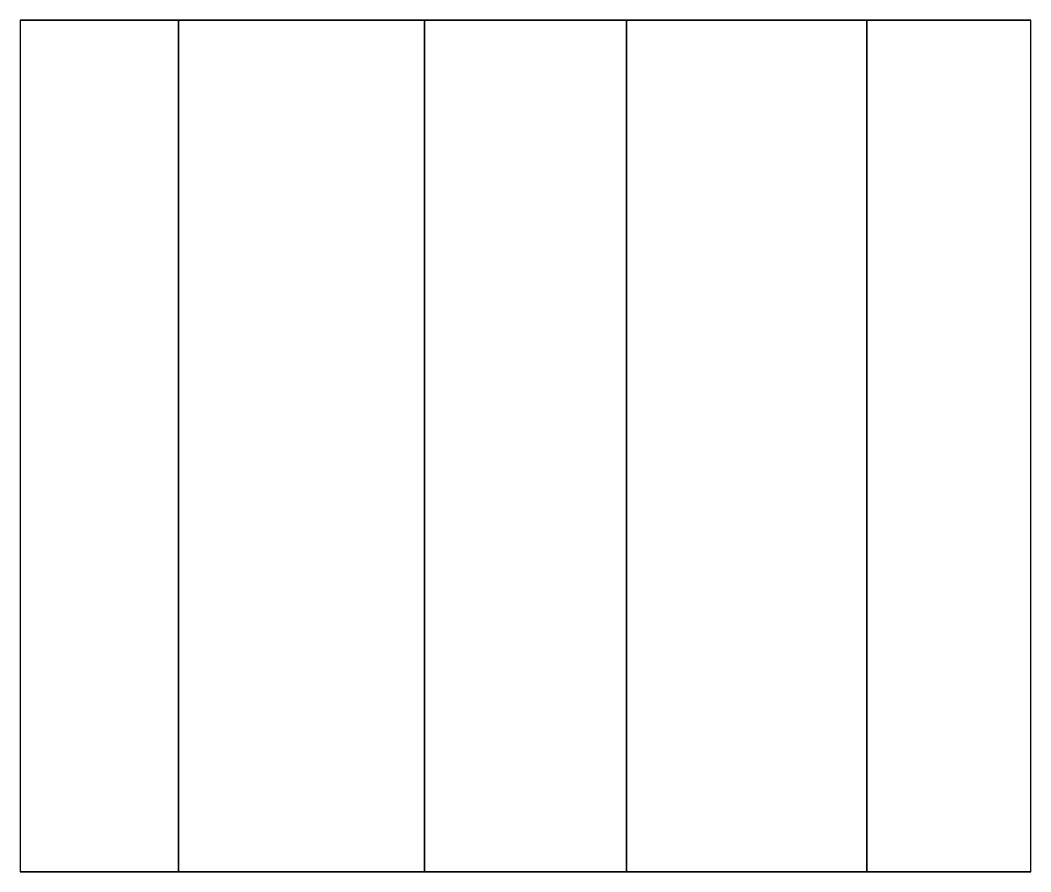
# Model space of a CAD drawing. Extents: x -0.93 to 0.93, y -1.32 to 0.23.
import ezdxf

# ---------------------------------------------------------------- set-up
doc = ezdxf.new("R2010")
doc.units = 0
doc.layers.add('TENT', color=3, linetype='CONTINUOUS')

msp = doc.modelspace()

# ---------------------------------------------------------------- linework, layer by layer
at = {"layer": 'TENT'}
for points in [[(-0.185, 0.235, 2.335), (-0.185, 0.235, 0.855), (-0.925, 0.235, 0.855), (-0.635, 0.235, 2.125)], [(-0.635, 0.235, 2.125), (-0.925, 0.235, 0.855), (-0.925, -1.325, 0.855), (-0.635, -1.325, 2.125)], [(-0.635, -1.325, 2.125), (-0.185, -1.325, 2.335), (-0.185, 0.235, 2.335), (-0.635, 0.235, 2.125)], [(0.185, 0.235, 2.335), (0.185, 0.235, 0.855), (-0.185, 0.235, 0.855), (-0.185, 0.235, 2.335)], [(-0.185, -1.325, 2.335), (0.185, -1.325, 2.335), (0.185, 0.235, 2.335), (-0.185, 0.235, 2.335)], [(0.625, 0.235, 2.115), (0.925, 0.235, 0.855), (0.185, 0.235, 0.855), (0.185, 0.235, 2.335)], [(0.185, -1.325, 2.335), (0.625, -1.325, 2.115), (0.625, 0.235, 2.115), (0.185, 0.235, 2.335)], [(0.625, -1.325, 2.115), (0.925, -1.325, 0.855), (0.925, 0.235, 0.855), (0.625, 0.235, 2.115)], [(-0.925, -1.325, 0.855), (-0.185, -1.325, 0.855), (-0.185, -1.325, 2.335), (-0.635, -1.325, 2.125)], [(-0.185, -1.325, 0.855), (0.185, -1.325, 0.855), (0.185, -1.325, 2.335), (-0.185, -1.325, 2.335)], [(0.185, -1.325, 0.855), (0.925, -1.325, 0.855), (0.625, -1.325, 2.115), (0.185, -1.325, 2.335)]]:
    msp.add_3dface(points, dxfattribs=at)

doc.saveas('drawing.dxf')
